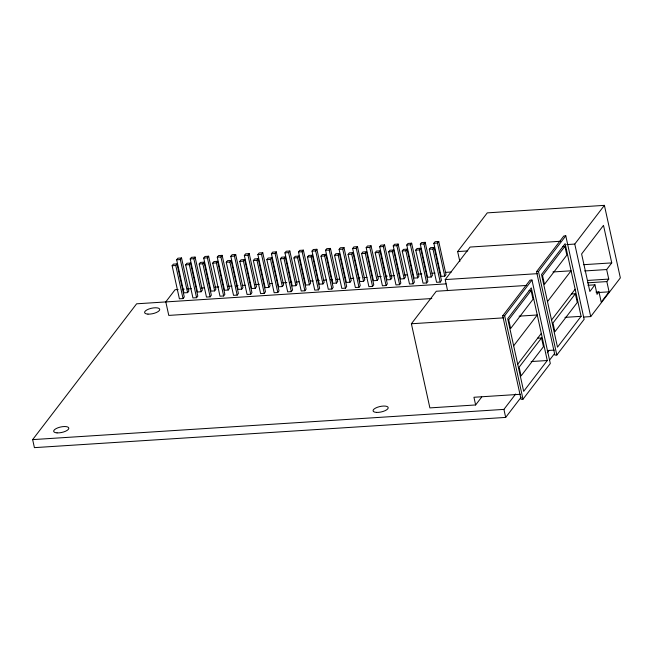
<?xml version="1.0" encoding="UTF-8"?>
<svg xmlns="http://www.w3.org/2000/svg" width="653" height="653" viewBox="0 0 653 653"><rect width="100%" height="100%" fill="white"/><g stroke="black" fill="none" stroke-linecap="round" stroke-linejoin="round"><path stroke-width="0.98" d="M521.151 397.204L505.683 417.414L34.413 447.64L32.65 439.616L136.616 303.808L446.072 283.875M172.123 265.738L173.347 264.139L176.996 263.902L184.268 296.968L183.044 298.576L179.395 298.805L172.123 265.738L175.771 265.51L176.996 263.902M176.669 259.796L177.902 258.196L181.542 257.968L188.815 291.034L187.591 292.634L183.942 292.862L176.669 259.796L180.318 259.567L181.542 257.968M185.664 264.873L186.889 263.273L190.529 263.037L197.802 296.103L196.577 297.703L192.929 297.939L185.664 264.873L189.305 264.636L190.529 263.037M190.211 258.931L191.435 257.331L195.084 257.094L202.348 290.161L201.124 291.76L197.475 291.997L190.211 258.931L193.851 258.694L195.084 257.094M199.198 264L200.422 262.4L204.071 262.171L211.335 295.238L210.111 296.837L206.462 297.066L199.198 264L202.846 263.771L204.071 262.171M203.744 258.066L204.969 256.458L208.617 256.229L215.89 289.295L214.657 290.895L211.017 291.132L203.744 258.066L207.393 257.829L208.617 256.229M212.731 263.135L213.955 261.535L217.604 261.298L224.877 294.364L223.644 295.964L220.004 296.201L212.731 263.135L216.38 262.898L217.604 261.298M217.278 257.192L218.502 255.592L222.151 255.356L229.423 288.422L228.199 290.022L224.55 290.259L217.278 257.192L220.926 256.956L222.151 255.356M226.264 262.269L227.497 260.669L231.138 260.433L238.41 293.499L237.186 295.099L233.537 295.336L226.264 262.269L229.913 262.033L231.138 260.433M230.819 256.327L232.044 254.727L235.684 254.49L242.957 287.557L241.732 289.157L238.084 289.393L230.819 256.327L234.46 256.09L235.684 254.49M239.806 261.396L241.03 259.796L244.679 259.567L251.944 292.634L250.719 294.234L247.071 294.462L239.806 261.396L243.447 261.167L244.679 259.567M244.353 255.454L245.577 253.854L249.226 253.625L256.49 286.691L255.266 288.291L251.625 288.52L244.353 255.454L248.001 255.225L249.226 253.625M253.34 260.531L254.564 258.931L258.213 258.694L265.477 291.76L264.253 293.36L260.612 293.597L253.34 260.531L256.988 260.294L258.213 258.694M257.886 254.588L259.11 252.989L262.759 252.752L270.032 285.818L268.807 287.418L265.159 287.655L257.886 254.588L261.535 254.352L262.759 252.752M266.873 259.665L268.097 258.057L271.746 257.829L279.019 290.895L277.794 292.495L274.146 292.732L266.873 259.665L270.522 259.429L271.746 257.829M271.428 253.723L272.652 252.123L276.292 251.887L283.565 284.953L282.341 286.553L278.692 286.789L271.428 253.723L275.068 253.486L276.292 251.887M280.415 258.792L281.639 257.192L285.279 256.956L292.552 290.022L291.328 291.63L287.679 291.858L280.415 258.792L284.055 258.564L285.279 256.956M284.961 252.85L286.185 251.25L289.834 251.021L297.099 284.088L295.874 285.688L292.226 285.916L284.961 252.85L288.61 252.621L289.834 251.021M293.948 257.927L295.172 256.327L298.821 256.09L306.086 289.157L304.861 290.756L301.221 290.993L293.948 257.927L297.597 257.69L298.821 256.09M298.494 251.985L299.719 250.385L303.367 250.148L310.64 283.214L309.416 284.814L305.767 285.051L298.494 251.985L302.143 251.748L303.367 250.148M307.481 257.053L308.706 255.454L312.354 255.225L319.627 288.291L318.403 289.891L314.754 290.12L307.481 257.053L311.13 256.825L312.354 255.225M312.028 251.119L313.26 249.511L316.901 249.283L324.174 282.349L322.949 283.949L319.301 284.186L312.028 251.119L315.677 250.883L316.901 249.283M321.015 256.188L322.247 254.588L325.888 254.352L333.161 287.418L331.936 289.018L328.288 289.255L321.015 256.188L324.663 255.952L325.888 254.352M325.569 250.246L326.794 248.646L330.442 248.409L337.707 281.476L336.483 283.076L332.834 283.312L325.569 250.246L329.21 250.009L330.442 248.409M334.556 255.323L335.781 253.723L339.429 253.486L346.694 286.553L345.47 288.153L341.821 288.389L334.556 255.323L338.197 255.086L339.429 253.486M339.103 249.381L340.327 247.781L343.976 247.544L351.249 280.61L350.016 282.21L346.376 282.447L339.103 249.381L342.752 249.144L343.976 247.544M348.09 254.45L349.314 252.85L352.963 252.621L360.236 285.688L359.003 287.287L355.363 287.516L348.09 254.45L351.738 254.221L352.963 252.621M352.636 248.507L353.861 246.907L357.509 246.679L364.782 279.745L363.558 281.345L359.909 281.574L352.636 248.507L356.285 248.279L357.509 246.679M361.623 253.584L362.848 251.985L366.496 251.748L373.769 284.814L372.545 286.414L368.896 286.651L361.623 253.584L365.272 253.348L366.496 251.748M366.178 247.642L367.402 246.042L371.043 245.806L378.316 278.872L377.091 280.472L373.443 280.708L366.178 247.642L369.818 247.405L371.043 245.806M375.165 252.719L376.389 251.111L380.03 250.883L387.302 283.949L386.078 285.549L382.429 285.785L375.165 252.719L378.805 252.482L380.03 250.883M379.711 246.777L380.936 245.177L384.584 244.94L391.849 278.007L390.625 279.606L386.984 279.843L379.711 246.777L383.36 246.54L384.584 244.94M388.698 251.846L389.923 250.246L393.571 250.009L400.836 283.076L399.612 284.684L395.971 284.912L388.698 251.846L392.347 251.617L393.571 250.009M393.245 245.903L394.469 244.304L398.118 244.075L405.391 277.141L404.166 278.741L400.518 278.97L393.245 245.903L396.893 245.675L398.118 244.075M402.232 250.981L403.456 249.381L407.105 249.144L414.377 282.21L413.153 283.81L409.504 284.047L402.232 250.981L405.88 250.744L407.105 249.144M406.778 245.038L408.011 243.438L411.651 243.202L418.924 276.268L417.7 277.868L414.051 278.105L406.778 245.038L410.427 244.802L411.651 243.202M415.773 250.107L416.998 248.507L420.638 248.279L427.911 281.345L426.687 282.945L423.038 283.173L415.773 250.107L419.414 249.879L420.638 248.279M420.32 244.173L421.544 242.565L425.193 242.336L432.457 275.403L431.233 277.003L427.584 277.239L420.32 244.173L423.968 243.936L425.193 242.336M429.307 249.242L430.531 247.642L434.18 247.405L441.444 280.472L440.22 282.072L436.571 282.308L429.307 249.242L432.955 249.005L434.18 247.405M433.853 243.3L435.078 241.7L438.726 241.463L445.999 274.529L444.766 276.129L441.126 276.366L433.853 243.3L437.502 243.063L438.726 241.463M459.834 261.51L457.647 251.576L487.277 212.87L604.4 205.36L620.35 277.884L590.72 316.591L583.651 317.048M481.702 397.032L475.629 404.958L429.886 407.896L411.39 323.766L436.286 291.246L526.555 285.451M447.558 290.658L445.215 279.582L470.111 247.054L560.38 241.267M502.72 315.832L530.032 280.161L531.966 280.039L550.316 363.517L523.012 399.187L521.078 399.31L502.72 315.832L504.655 315.709L531.966 280.039M536.546 271.648L563.857 235.97L565.792 235.847L584.141 319.325L556.838 355.003L554.903 355.126L536.546 271.648L538.48 271.526L565.792 235.847M531.101 290.52L508.711 319.766L510.63 328.516L533.028 299.27L531.101 290.52L529.085 290.65M564.927 246.328L542.537 275.582L544.463 284.333L566.853 255.086L564.927 246.328L562.91 246.459M566.698 244.581L574.771 244.067L604.4 205.36M513.658 345.812L537.256 314.983L519.111 316.15M547.492 301.621L571.089 270.799L552.936 271.966M517.715 364.235L541.313 333.414M551.54 320.052L575.138 289.23M541.525 337.952L519.135 367.198L521.061 375.948L543.451 346.702L541.525 337.952L537.492 338.205M575.358 293.76L552.96 323.015L554.887 331.765L577.276 302.51L575.358 293.76L571.326 294.021M606.653 269.542L608.751 279.084L606.833 281.582L609.094 291.834L601.217 302.119L598.964 291.867L597.054 294.364L594.956 284.822L589.855 291.483L581.611 253.968L603.503 225.375L611.747 262.89L606.653 269.542L584.606 270.962M32.65 439.616L503.92 409.39L515.674 394.028M547.238 352.8L549.091 350.375M547.271 360.521L523.673 391.343L507.699 318.705L531.297 287.883L547.271 360.521L531.134 361.55M581.097 316.33L557.499 347.159L541.533 274.521L565.123 243.691L581.097 316.33L564.967 317.366M549.622 360.015L554.568 353.551M457.647 251.576L467.744 250.932M178.122 289.54L175.077 289.728L165.797 301.857L168.776 315.407L431.788 298.535M182.187 289.279L184.219 289.148M187.264 288.952L191.329 288.691M201.483 288.038L204.528 287.842M214.682 287.189L218.747 286.928M227.881 286.349L231.946 286.087M236.011 285.826L238.043 285.696M242.1 285.434L245.144 285.239M255.299 284.586L259.363 284.324M269.518 283.671L272.562 283.475M282.725 282.831L286.781 282.569M289.826 282.374L291.858 282.243M295.923 281.982L298.968 281.786M310.142 281.068L313.187 280.872M317.244 280.61L319.276 280.48M323.341 280.219L326.386 280.023M330.451 279.762L332.483 279.639M336.54 279.378L339.584 279.182M350.759 278.464L353.804 278.268M357.868 278.007L359.901 277.876M363.958 277.615L367.002 277.419M378.177 276.701L381.221 276.505M385.286 276.252L387.319 276.121M390.363 275.925L394.42 275.664M404.582 275.011L407.627 274.815M417.781 274.162L421.846 273.901M432 273.248L435.045 273.052M445.199 272.407L451.288 272.015M583.692 264.685L611.747 262.89M445.215 279.582L537.517 273.656M587.708 280.439L608.751 279.084M587.798 282.806L606.833 281.582M587.937 285.271L594.956 284.822M595.96 292.062L598.964 291.867M598.066 292.544L609.094 291.834M411.39 323.766L503.692 317.848M547.238 350.547L554.324 350.09M520.498 394.281L473.939 397.261L475.629 404.958M574.771 244.067L590.72 316.591M538.48 271.526L556.838 355.003M504.655 315.709L523.012 399.187M503.92 409.39L505.683 417.414M437.502 243.063L444.766 276.129M432.955 249.005L440.22 282.072M423.968 243.936L431.233 277.003M419.414 249.879L426.687 282.945M410.427 244.802L417.7 277.868M405.88 250.744L413.153 283.81M396.893 245.675L404.166 278.741M392.347 251.617L399.612 284.684M383.36 246.54L390.625 279.606M378.805 252.482L386.078 285.549M369.818 247.405L377.091 280.472M365.272 253.348L372.545 286.414M356.285 248.279L363.558 281.345M351.738 254.221L359.003 287.287M342.752 249.144L350.016 282.21M338.197 255.086L345.47 288.153M329.21 250.009L336.483 283.076M324.663 255.952L331.936 289.018M315.677 250.883L322.949 283.949M311.13 256.825L318.403 289.891M302.143 251.748L309.416 284.814M297.597 257.69L304.861 290.756M288.61 252.621L295.874 285.688M284.055 258.564L291.328 291.63M275.068 253.486L282.341 286.553M270.522 259.429L277.794 292.495M261.535 254.352L268.807 287.418M256.988 260.294L264.253 293.36M248.001 255.225L255.266 288.291M243.447 261.167L250.719 294.234M234.46 256.09L241.732 289.157M229.913 262.033L237.186 295.099M220.926 256.956L228.199 290.022M216.38 262.898L223.644 295.964M207.393 257.829L214.657 290.895M202.846 263.771L210.111 296.837M193.851 258.694L201.124 291.76M189.305 264.636L196.577 297.703M180.318 259.567L187.591 292.634M175.771 265.51L183.044 298.576M376.446 412.394A7.73 2.783 -12.4 0 0 388.2 407.962A7.73 2.783 -12.4 0 0 377.263 407.325A7.73 2.783 -12.4 0 0 376.446 412.394M57.056 432.882A7.73 2.783 -12.4 0 0 68.81 428.45A7.73 2.783 -12.4 0 0 57.872 427.813A7.73 2.783 -12.4 0 0 57.056 432.882M147.97 314.117A7.73 2.783 -12.4 0 0 159.724 309.693A7.73 2.783 -12.4 0 0 148.794 309.049A7.73 2.783 -12.4 0 0 147.97 314.117"/></g></svg>
